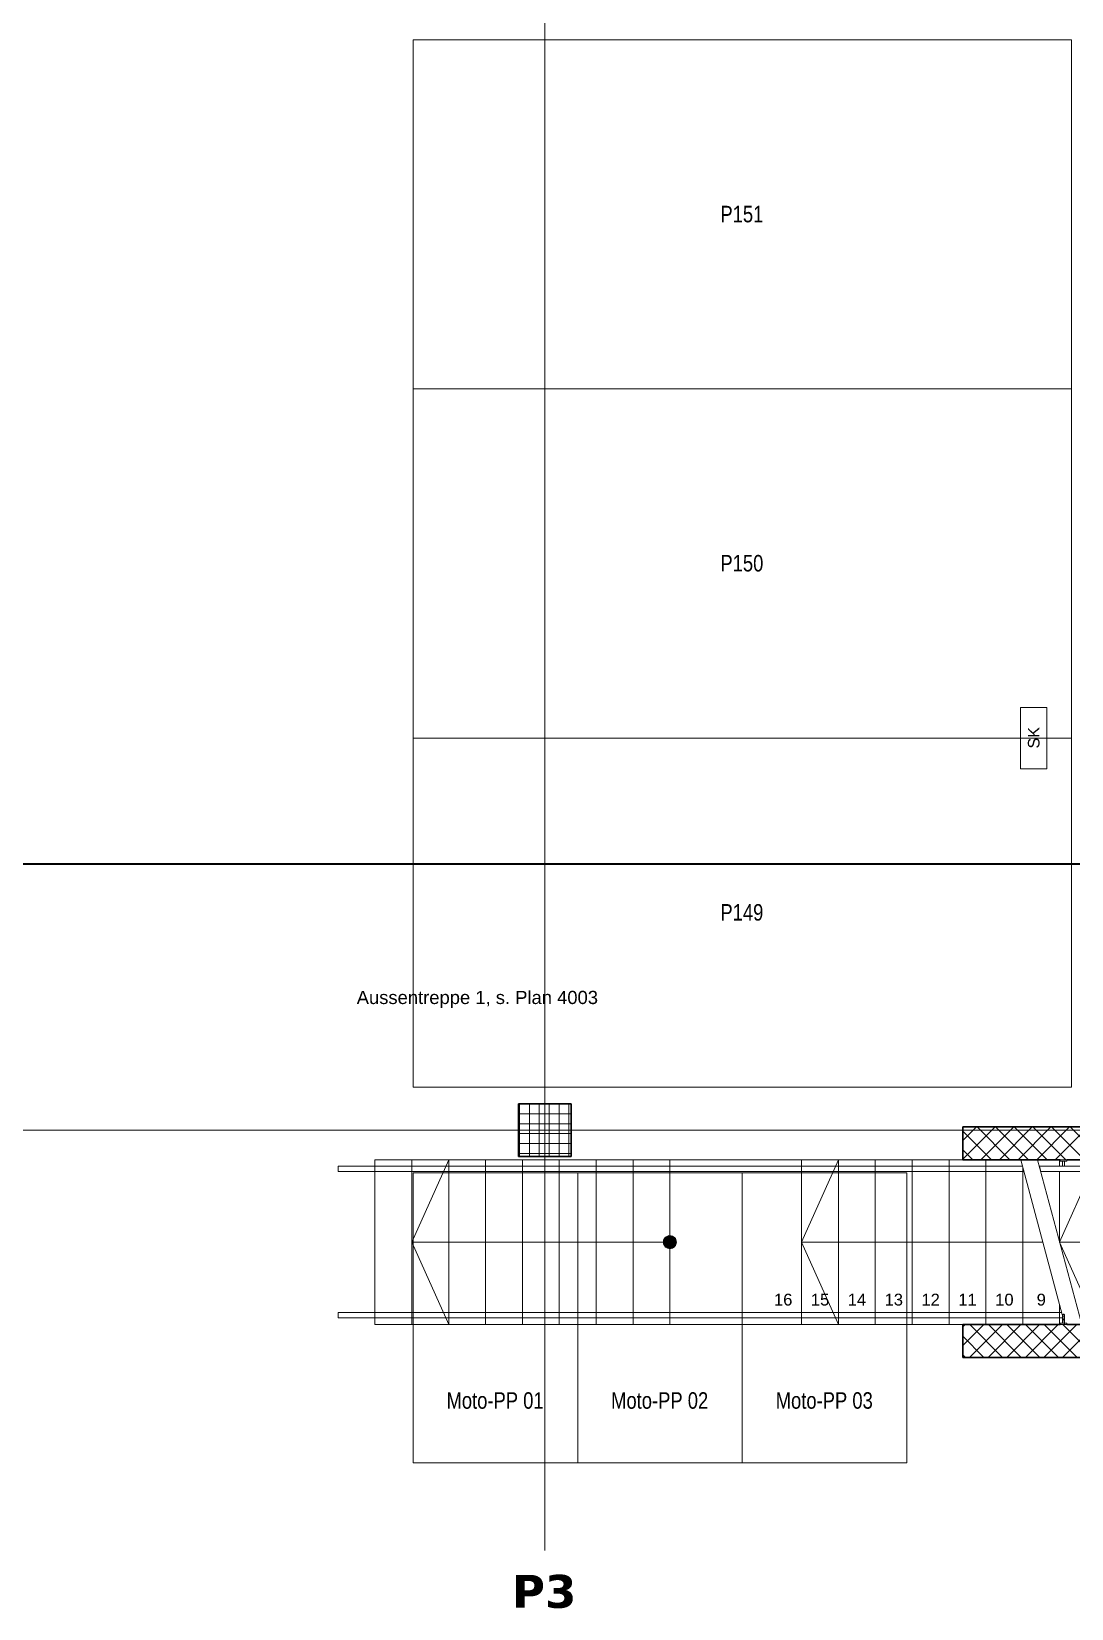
# Model space of a CAD drawing. Extents: x -1907 to 937, y -179 to 966.
# Drawn here: x -1670.2 to -1512.3, y 100.6 to 340 of the extents above; entities that cross this region are included whole.
import ezdxf
from ezdxf.lldxf.tags import DXFTag

# ---------------------------------------------------------------- set-up
doc = ezdxf.new("R2010")
doc.units = 0
doc.layers.get('0').update_dxf_attribs({"lineweight": 13})
for name, color, linetype, lineweight, true_color in [('A-____-MATC-OTLN', 7, 'Strichpunkt - Mittel', 40, 0x0080ff), ('EL01_WAN_Schlaufkasten', 1, 'Continuous', 13, 0xff0000), ('S-GRID-____-IDEN', 7, 'Continuous', 9, 0x5555aa)]:
    doc.layers.add(name, color=color, linetype=linetype, lineweight=lineweight, true_color=true_color)
for name, color, linetype, lineweight in [('A-____-NOTE-TEXT', 7, 'Continuous', 9), ('A-FLOR-HRAL-MBND', 7, '_Verdeckte Linien_', 9), ('A-FLOR-HRAL-OTLN', 7, 'Continuous', 9), ('A-WALL-____-MCUT', 7, 'Continuous', 35), ('A-WALL-____-PATT', 7, 'Continuous', 35), ('C-PRKG-____-IDEN', 7, 'Continuous', 5), ('C-PRKG-____-OTLN', 7, 'Continuous', 9), ('S-COLS-____-MCUT', 7, 'Continuous', 35), ('S-COLS-____-OTLN', 7, 'Continuous', 9), ('S-GRID-____-OTLN', 7, 'Continuous', 5), ('S-STRS-____-MBND', 7, '_Strichpunkt - Fein', 9), ('S-STRS-____-OTLN', 7, 'Continuous', 9)]:
    doc.layers.add(name, color=color, linetype=linetype, lineweight=lineweight)
doc.styles.get("Standard").update_dxf_attribs({"font": 'arial.ttf'})
tags = doc.linetypes.add('_Rasterlinie_', pattern=[0.375, 0.2, -0.05, 0.075, -0.05]).pattern_tags.tags
tags[10:11] = [DXFTag(74, 4), DXFTag(75, 0), DXFTag(340, '0'), DXFTag(46, 1.0), DXFTag(50, 0.0), DXFTag(44, 0.0), DXFTag(45, 0.0)]
tags[8:9] = [DXFTag(74, 4), DXFTag(75, 0), DXFTag(340, '0'), DXFTag(46, 1.0), DXFTag(50, 0.0), DXFTag(44, 0.0), DXFTag(45, 0.0)]
tags[6:7] = [DXFTag(74, 4), DXFTag(75, 0), DXFTag(340, '0'), DXFTag(46, 1.0), DXFTag(50, 0.0), DXFTag(44, 0.0), DXFTag(45, 0.0)]
tags[4:5] = [DXFTag(74, 4), DXFTag(75, 0), DXFTag(340, '0'), DXFTag(46, 1.0), DXFTag(50, 0.0), DXFTag(44, 0.0), DXFTag(45, 0.0)]
tags = doc.linetypes.add('_Strichpunkt - Fein', pattern=[0.2, 0.1, -0.05, 0, -0.05]).pattern_tags.tags
tags[10:11] = [DXFTag(74, 4), DXFTag(75, 0), DXFTag(340, '0'), DXFTag(46, 1.0), DXFTag(50, 0.0), DXFTag(44, 0.0), DXFTag(45, 0.0)]
tags[8:9] = [DXFTag(74, 4), DXFTag(75, 0), DXFTag(340, '0'), DXFTag(46, 1.0), DXFTag(50, 0.0), DXFTag(44, 0.0), DXFTag(45, 0.0)]
tags[6:7] = [DXFTag(74, 4), DXFTag(75, 0), DXFTag(340, '0'), DXFTag(46, 1.0), DXFTag(50, 0.0), DXFTag(44, 0.0), DXFTag(45, 0.0)]
tags[4:5] = [DXFTag(74, 4), DXFTag(75, 0), DXFTag(340, '0'), DXFTag(46, 1.0), DXFTag(50, 0.0), DXFTag(44, 0.0), DXFTag(45, 0.0)]
tags = doc.linetypes.add('_Verdeckte Linien_', pattern=[0.15, 0.1, -0.05]).pattern_tags.tags
tags[6:7] = [DXFTag(74, 4), DXFTag(75, 0), DXFTag(340, '0'), DXFTag(46, 1.0), DXFTag(50, 0.0), DXFTag(44, 0.0), DXFTag(45, 0.0)]
tags[4:5] = [DXFTag(74, 4), DXFTag(75, 0), DXFTag(340, '0'), DXFTag(46, 1.0), DXFTag(50, 0.0), DXFTag(44, 0.0), DXFTag(45, 0.0)]
tags = doc.linetypes.add('Strichpunkt - Mittel', pattern=[0.35, 0.15, -0.1, 0, -0.1]).pattern_tags.tags
tags[10:11] = [DXFTag(74, 4), DXFTag(75, 0), DXFTag(340, '0'), DXFTag(46, 1.0), DXFTag(50, 0.0), DXFTag(44, 0.0), DXFTag(45, 0.0)]
tags[8:9] = [DXFTag(74, 4), DXFTag(75, 0), DXFTag(340, '0'), DXFTag(46, 1.0), DXFTag(50, 0.0), DXFTag(44, 0.0), DXFTag(45, 0.0)]
tags[6:7] = [DXFTag(74, 4), DXFTag(75, 0), DXFTag(340, '0'), DXFTag(46, 1.0), DXFTag(50, 0.0), DXFTag(44, 0.0), DXFTag(45, 0.0)]
tags[4:5] = [DXFTag(74, 4), DXFTag(75, 0), DXFTag(340, '0'), DXFTag(46, 1.0), DXFTag(50, 0.0), DXFTag(44, 0.0), DXFTag(45, 0.0)]

# ---------------------------------------------------------------- blocks, each defined once
blk = doc.blocks.new('Referenz-A0UJ2810XE', base_point=(-1920.13, -159.41))
at = {"layer": 'A-____-MATC-OTLN', "color": 0, "linetype": 'Strichpunkt - Mittel', "ltscale": 0.4}
blk.add_line((-1898.71, 213.65), (398.87, 213.65), dxfattribs=at)
at = {"layer": 'A-FLOR-HRAL-MBND', "color": 0, "linetype": '_Verdeckte Linien_', "ltscale": 0.13}
for p, q in [((-1623.66, 166.95), (-1623.66, 167.75)), ((-1612.46, 167.75), (-1623.66, 167.75)), ((-1567.66, 167.75), (-1612.46, 167.75)), ((-1553.26, 167.75), (-1567.66, 167.75)), ((-1519.68, 167.75), (-1553.26, 167.75)), ((-1612.46, 166.95), (-1623.66, 166.95)), ((-1567.66, 166.95), (-1612.46, 166.95)), ((-1553.26, 166.95), (-1567.66, 166.95)), ((-1519.47, 166.95), (-1553.26, 166.95)), ((-1623.66, 144.75), (-1623.66, 145.55)), ((-1612.46, 145.55), (-1623.66, 145.55)), ((-1612.46, 144.75), (-1623.66, 144.75)), ((-1567.66, 145.55), (-1612.46, 145.55)), ((-1567.66, 144.75), (-1612.46, 144.75)), ((-1553.26, 145.55), (-1567.66, 145.55)), ((-1553.26, 144.75), (-1567.66, 144.75)), ((-1513.73, 145.55), (-1553.26, 145.55)), ((-1513.52, 144.75), (-1553.26, 144.75))]:
    blk.add_line(p, q, dxfattribs=at)
at = {"layer": 'A-FLOR-HRAL-OTLN', "color": 0, "linetype": 'Continuous', "ltscale": 0.13}
for p, q in [((-1517.14, 167.75), (-1516.93, 166.95)), ((-1469.37, 167.75), (-1517.14, 167.75)), ((-1513.96, 168.75), (-1513.96, 168.55)), ((-1513.46, 168.75), (-1513.96, 168.75)), ((-1513.96, 168.55), (-1513.46, 168.55)), ((-1513.61, 168.55), (-1513.61, 167.75)), ((-1512.96, 168.75), (-1513.46, 168.75)), ((-1513.46, 168.55), (-1512.96, 168.55)), ((-1513.31, 167.75), (-1513.31, 168.55)), ((-1512.96, 168.55), (-1512.96, 168.75)), ((-1469.37, 166.95), (-1516.93, 166.95)), ((-1513.96, 143.75), (-1513.96, 143.95)), ((-1513.96, 143.95), (-1513.46, 143.95)), ((-1513.46, 143.75), (-1513.96, 143.75)), ((-1513.6, 145.16), (-1513.61, 145.15)), ((-1513.61, 145.15), (-1513.61, 145.15)), ((-1513.61, 145.15), (-1513.61, 145.15)), ((-1513.61, 145.15), (-1513.61, 145.15)), ((-1513.61, 145.15), (-1513.61, 145.15)), ((-1513.61, 145.15), (-1513.61, 145.15)), ((-1513.61, 145.15), (-1513.61, 145.14)), ((-1513.61, 145.14), (-1513.61, 145.14)), ((-1513.61, 145.14), (-1513.61, 145.14)), ((-1513.61, 145.14), (-1513.61, 145.13)), ((-1513.61, 145.13), (-1513.61, 145.13)), ((-1513.61, 145.13), (-1513.61, 145.12)), ((-1513.61, 145.12), (-1513.61, 145.11)), ((-1513.61, 145.11), (-1513.61, 145.11)), ((-1513.61, 145.11), (-1513.61, 145.1)), ((-1513.61, 145.1), (-1513.61, 145.09)), ((-1513.61, 145.09), (-1513.61, 145.08)), ((-1513.61, 145.08), (-1513.61, 145.07)), ((-1513.61, 145.07), (-1513.61, 145.07)), ((-1513.61, 145.07), (-1513.61, 145.06)), ((-1513.61, 145.06), (-1513.61, 145.05)), ((-1513.61, 145.05), (-1513.61, 145.03)), ((-1513.61, 145.03), (-1513.61, 145.02)), ((-1513.61, 145.02), (-1513.61, 145.01)), ((-1513.61, 145.01), (-1513.61, 145)), ((-1513.61, 145), (-1513.61, 144.99)), ((-1513.61, 144.99), (-1513.61, 144.97)), ((-1513.61, 144.97), (-1513.61, 144.96)), ((-1513.61, 144.96), (-1513.61, 144.95)), ((-1513.61, 144.95), (-1513.61, 144.94)), ((-1513.61, 144.94), (-1513.61, 144.92)), ((-1513.61, 144.92), (-1513.61, 144.91)), ((-1513.61, 144.91), (-1513.61, 144.89)), ((-1513.61, 144.89), (-1513.61, 144.88)), ((-1513.61, 144.88), (-1513.61, 144.86)), ((-1513.61, 144.86), (-1513.61, 144.85)), ((-1513.61, 144.85), (-1513.61, 144.83)), ((-1513.61, 144.83), (-1513.61, 144.82)), ((-1513.61, 144.82), (-1513.61, 144.8)), ((-1513.61, 144.8), (-1513.61, 144.79)), ((-1513.61, 144.79), (-1513.61, 144.77)), ((-1513.61, 144.77), (-1513.61, 144.77)), ((-1513.61, 143.95), (-1513.61, 144.77)), ((-1513.59, 145.21), (-1513.6, 145.2)), ((-1513.6, 145.2), (-1513.6, 145.19)), ((-1513.6, 145.18), (-1513.6, 145.18)), ((-1513.6, 145.18), (-1513.6, 145.17)), ((-1513.6, 145.17), (-1513.6, 145.17)), ((-1513.6, 145.17), (-1513.6, 145.16)), ((-1513.58, 145.23), (-1513.59, 145.22)), ((-1513.59, 145.22), (-1513.59, 145.22)), ((-1513.59, 145.22), (-1513.59, 145.21)), ((-1513.59, 145.21), (-1513.59, 145.21)), ((-1513.57, 145.24), (-1513.58, 145.24)), ((-1513.58, 145.24), (-1513.58, 145.23)), ((-1513.58, 145.23), (-1513.58, 145.23)), ((-1513.57, 145.25), (-1513.57, 145.25)), ((-1513.57, 145.25), (-1513.57, 145.24)), ((-1513.46, 143.95), (-1512.96, 143.95)), ((-1512.96, 143.75), (-1513.46, 143.75)), ((-1513.44, 145.3), (-1513.45, 145.3)), ((-1513.43, 145.3), (-1513.44, 145.3)), ((-1513.44, 145.3), (-1513.44, 145.3)), ((-1513.42, 145.3), (-1513.43, 145.3)), ((-1513.41, 145.29), (-1513.42, 145.3)), ((-1513.42, 145.3), (-1513.42, 145.3)), ((-1513.4, 145.29), (-1513.41, 145.29)), ((-1513.41, 145.29), (-1513.41, 145.29)), ((-1513.39, 145.29), (-1513.4, 145.29)), ((-1513.4, 145.29), (-1513.4, 145.29)), ((-1513.38, 145.28), (-1513.39, 145.29)), ((-1513.37, 145.27), (-1513.37, 145.28)), ((-1513.36, 145.27), (-1513.37, 145.27)), ((-1513.35, 145.26), (-1513.36, 145.27)), ((-1513.36, 145.27), (-1513.36, 145.27)), ((-1513.35, 145.25), (-1513.35, 145.26)), ((-1513.35, 145.26), (-1513.35, 145.26)), ((-1513.34, 145.25), (-1513.35, 145.25)), ((-1513.34, 145.24), (-1513.34, 145.25)), ((-1513.33, 145.24), (-1513.34, 145.24)), ((-1513.33, 145.23), (-1513.33, 145.24)), ((-1513.33, 145.23), (-1513.33, 145.23)), ((-1513.31, 145.18), (-1513.31, 145.19)), ((-1513.31, 145.17), (-1513.31, 145.18)), ((-1513.31, 145.16), (-1513.31, 145.17)), ((-1513.31, 145.17), (-1513.31, 145.17)), ((-1513.31, 145.15), (-1513.31, 145.16)), ((-1513.31, 145.16), (-1513.31, 145.16)), ((-1513.31, 145.14), (-1513.31, 145.15)), ((-1513.31, 145.15), (-1513.31, 145.15)), ((-1513.31, 145.15), (-1513.31, 145.15)), ((-1513.31, 145.15), (-1513.31, 145.15)), ((-1513.31, 145.13), (-1513.31, 145.14)), ((-1513.31, 145.14), (-1513.31, 145.14)), ((-1513.31, 145.14), (-1513.31, 145.14)), ((-1513.31, 145.12), (-1513.31, 145.13)), ((-1513.31, 145.13), (-1513.31, 145.13)), ((-1513.31, 145.11), (-1513.31, 145.12)), ((-1513.31, 145.12), (-1513.31, 145.12)), ((-1513.31, 145.1), (-1513.31, 145.11)), ((-1513.31, 145.11), (-1513.31, 145.11)), ((-1513.31, 145.09), (-1513.31, 145.1)), ((-1513.31, 145.08), (-1513.31, 145.09)), ((-1513.31, 145.07), (-1513.31, 145.08)), ((-1513.31, 145.06), (-1513.31, 145.07)), ((-1513.31, 145.05), (-1513.31, 145.06)), ((-1513.31, 145.04), (-1513.31, 145.05)), ((-1513.31, 145.03), (-1513.31, 145.04)), ((-1513.31, 145.02), (-1513.31, 145.03)), ((-1513.31, 145.01), (-1513.31, 145.02)), ((-1513.31, 145), (-1513.31, 145.01)), ((-1513.31, 144.98), (-1513.31, 145)), ((-1513.31, 144.97), (-1513.31, 144.98)), ((-1513.31, 144.96), (-1513.31, 144.97)), ((-1513.31, 144.94), (-1513.31, 144.96)), ((-1513.31, 144.93), (-1513.31, 144.94)), ((-1513.31, 144.92), (-1513.31, 144.93)), ((-1513.31, 144.9), (-1513.31, 144.92)), ((-1513.31, 144.89), (-1513.31, 144.9)), ((-1513.31, 144.87), (-1513.31, 144.89)), ((-1513.31, 144.86), (-1513.31, 144.87)), ((-1513.31, 144.84), (-1513.31, 144.86)), ((-1513.31, 144.83), (-1513.31, 144.84)), ((-1513.31, 144.81), (-1513.31, 144.83)), ((-1513.31, 144.8), (-1513.31, 144.81)), ((-1513.31, 144.78), (-1513.31, 144.8)), ((-1513.31, 144.77), (-1513.31, 144.78)), ((-1513.31, 144.77), (-1513.31, 143.95)), ((-1512.96, 143.95), (-1512.96, 143.75))]:
    blk.add_line(p, q, dxfattribs=at)
for major_axis in [(0.15, 0), (-0.15, 0)]:
    blk.add_ellipse((-1513.46, 145.15), major_axis=major_axis, ratio=1, start_param=0, end_param=3.141593, dxfattribs=at)
at = {"layer": 'A-WALL-____-MCUT', "color": 0, "linetype": 'Continuous', "ltscale": 0.35}
for p, q in [((-1412.26, 173.75), (-1528.76, 173.75)), ((-1528.76, 173.75), (-1528.76, 168.75)), ((-1528.76, 168.75), (-1513.96, 168.75)), ((-1512.96, 168.75), (-1491.91, 168.75)), ((-1513.96, 143.75), (-1528.76, 143.75)), ((-1528.76, 143.75), (-1528.76, 138.75)), ((-1491.91, 143.75), (-1512.96, 143.75)), ((-1528.76, 138.75), (-1412.26, 138.75))]:
    blk.add_line(p, q, dxfattribs=at)
at = {"layer": 'A-WALL-____-PATT', "color": 0, "linetype": 'Continuous', "lineweight": 9, "ltscale": 0.13}
for p, q in [((-1528.76, 171.69), (-1526.7, 173.75)), ((-1528.76, 168.86), (-1523.87, 173.75)), ((-1524.43, 168.75), (-1528.76, 173.07)), ((-1521.61, 168.75), (-1526.61, 173.75)), ((-1526.04, 168.75), (-1521.04, 173.75)), ((-1518.78, 168.75), (-1523.78, 173.75)), ((-1523.21, 168.75), (-1518.21, 173.75)), ((-1515.95, 168.75), (-1520.95, 173.75)), ((-1520.38, 168.75), (-1515.38, 173.75)), ((-1513.12, 168.75), (-1518.12, 173.75)), ((-1517.55, 168.75), (-1512.55, 173.75)), ((-1510.29, 168.75), (-1515.29, 173.75)), ((-1514.73, 168.75), (-1509.73, 173.75)), ((-1507.46, 168.75), (-1512.46, 173.75)), ((-1527.26, 168.75), (-1528.76, 170.25)), ((-1528.76, 143.4), (-1528.41, 143.75)), ((-1528.76, 140.57), (-1525.58, 143.75)), ((-1527.75, 138.75), (-1522.75, 143.75)), ((-1522.72, 138.75), (-1527.72, 143.75)), ((-1524.93, 138.75), (-1519.93, 143.75)), ((-1519.89, 138.75), (-1524.89, 143.75)), ((-1522.1, 138.75), (-1517.1, 143.75)), ((-1517.06, 138.75), (-1522.06, 143.75)), ((-1519.27, 138.75), (-1514.27, 143.75)), ((-1514.23, 138.75), (-1519.23, 143.75)), ((-1516.44, 138.75), (-1511.44, 143.75)), ((-1511.4, 138.75), (-1516.4, 143.75)), ((-1513.61, 138.75), (-1508.61, 143.75)), ((-1508.58, 138.75), (-1513.58, 143.75)), ((-1525.55, 138.75), (-1528.76, 141.97)), ((-1528.38, 138.75), (-1528.76, 139.14))]:
    blk.add_line(p, q, dxfattribs=at)
at = {"layer": 'C-PRKG-____-OTLN', "color": 0, "linetype": 'Continuous', "ltscale": 0.13}
for p, q in [((-1612.26, 338.72), (-1512.26, 338.72)), ((-1612.26, 338.72), (-1612.26, 285.73)), ((-1612.26, 338.72), (-1612.26, 285.73)), ((-1512.26, 338.72), (-1612.26, 338.72)), ((-1612.26, 338.72), (-1512.26, 338.72)), ((-1612.26, 285.73), (-1612.26, 338.72)), ((-1612.26, 338.72), (-1612.26, 338.72)), ((-1512.26, 338.72), (-1512.26, 285.73)), ((-1512.26, 285.73), (-1512.26, 338.72)), ((-1512.26, 338.72), (-1512.26, 285.73)), ((-1512.26, 338.72), (-1512.26, 338.72)), ((-1612.26, 285.73), (-1512.26, 285.73)), ((-1612.26, 285.73), (-1612.26, 232.74)), ((-1612.26, 285.73), (-1612.26, 232.74)), ((-1512.26, 285.73), (-1612.26, 285.73)), ((-1612.26, 285.73), (-1512.26, 285.73)), ((-1612.26, 232.74), (-1612.26, 285.73)), ((-1612.26, 285.73), (-1612.26, 285.73)), ((-1612.26, 285.73), (-1512.26, 285.73)), ((-1612.26, 285.73), (-1512.26, 285.73)), ((-1512.26, 285.73), (-1612.26, 285.73)), ((-1612.26, 285.73), (-1612.26, 285.73)), ((-1512.26, 285.73), (-1512.26, 232.74)), ((-1512.26, 232.74), (-1512.26, 285.73)), ((-1512.26, 285.73), (-1512.26, 232.74)), ((-1512.26, 285.73), (-1512.26, 285.73)), ((-1512.26, 285.73), (-1512.26, 285.73)), ((-1612.26, 232.74), (-1512.26, 232.74)), ((-1612.26, 232.74), (-1612.26, 179.75)), ((-1612.26, 232.74), (-1612.26, 179.75)), ((-1512.26, 232.74), (-1612.26, 232.74)), ((-1612.26, 232.74), (-1512.26, 232.74)), ((-1612.26, 179.75), (-1612.26, 232.74)), ((-1612.26, 232.74), (-1612.26, 232.74)), ((-1612.26, 232.74), (-1512.26, 232.74)), ((-1612.26, 232.74), (-1512.26, 232.74)), ((-1512.26, 232.74), (-1612.26, 232.74)), ((-1612.26, 232.74), (-1612.26, 232.74)), ((-1512.26, 232.74), (-1512.26, 179.75)), ((-1512.26, 179.75), (-1512.26, 232.74)), ((-1512.26, 232.74), (-1512.26, 179.75)), ((-1512.26, 232.74), (-1512.26, 232.74)), ((-1512.26, 232.74), (-1512.26, 232.74)), ((-1612.26, 179.75), (-1512.26, 179.75)), ((-1612.26, 179.75), (-1512.26, 179.75)), ((-1512.26, 179.75), (-1612.26, 179.75)), ((-1612.26, 179.75), (-1612.26, 179.75)), ((-1512.26, 179.75), (-1512.26, 179.75)), ((-1612.26, 166.75), (-1612.26, 122.76)), ((-1587.26, 166.75), (-1612.26, 166.75)), ((-1587.26, 166.75), (-1612.26, 166.75)), ((-1612.26, 166.75), (-1612.26, 122.76)), ((-1612.26, 122.76), (-1612.26, 166.75)), ((-1612.26, 166.75), (-1587.26, 166.75)), ((-1612.26, 166.75), (-1612.26, 166.75)), ((-1587.26, 166.75), (-1587.26, 122.76)), ((-1562.26, 166.75), (-1587.26, 166.75)), ((-1562.26, 166.75), (-1587.26, 166.75)), ((-1587.26, 166.75), (-1587.26, 122.76)), ((-1587.26, 122.76), (-1587.26, 166.75)), ((-1587.26, 166.75), (-1562.26, 166.75)), ((-1587.26, 166.75), (-1587.26, 166.75)), ((-1587.26, 166.75), (-1587.26, 122.76)), ((-1587.26, 122.76), (-1587.26, 166.75)), ((-1587.26, 166.75), (-1587.26, 122.76)), ((-1587.26, 166.75), (-1587.26, 166.75)), ((-1562.26, 166.75), (-1562.26, 122.76)), ((-1537.26, 166.75), (-1562.26, 166.75)), ((-1537.26, 166.75), (-1562.26, 166.75)), ((-1562.26, 166.75), (-1562.26, 122.76)), ((-1562.26, 122.76), (-1562.26, 166.75)), ((-1562.26, 166.75), (-1537.26, 166.75)), ((-1562.26, 166.75), (-1562.26, 166.75)), ((-1562.26, 166.75), (-1562.26, 122.76)), ((-1562.26, 122.76), (-1562.26, 166.75)), ((-1562.26, 166.75), (-1562.26, 122.76)), ((-1562.26, 166.75), (-1562.26, 166.75)), ((-1537.26, 166.75), (-1537.26, 122.76)), ((-1537.26, 122.76), (-1537.26, 166.75)), ((-1537.26, 166.75), (-1537.26, 122.76)), ((-1537.26, 166.75), (-1537.26, 166.75)), ((-1587.26, 122.76), (-1612.26, 122.76)), ((-1612.26, 122.76), (-1587.26, 122.76)), ((-1587.26, 122.76), (-1612.26, 122.76)), ((-1612.26, 122.76), (-1612.26, 122.76)), ((-1562.26, 122.76), (-1587.26, 122.76)), ((-1587.26, 122.76), (-1562.26, 122.76)), ((-1562.26, 122.76), (-1587.26, 122.76)), ((-1587.26, 122.76), (-1587.26, 122.76)), ((-1587.26, 122.76), (-1587.26, 122.76)), ((-1537.26, 122.76), (-1562.26, 122.76)), ((-1562.26, 122.76), (-1537.26, 122.76)), ((-1537.26, 122.76), (-1562.26, 122.76)), ((-1562.26, 122.76), (-1562.26, 122.76)), ((-1562.26, 122.76), (-1562.26, 122.76)), ((-1537.26, 122.76), (-1537.26, 122.76))]:
    blk.add_line(p, q, dxfattribs=at)
at = {"layer": 'S-COLS-____-MCUT', "color": 0, "linetype": 'Continuous', "ltscale": 0.35}
for p, q in [((-1588.26, 177.25), (-1596.26, 177.25)), ((-1596.26, 177.25), (-1596.26, 169.25)), ((-1588.26, 169.25), (-1588.26, 177.25)), ((-1596.26, 169.25), (-1588.26, 169.25))]:
    blk.add_line(p, q, dxfattribs=at)
at = {"layer": 'S-COLS-____-OTLN', "color": 0, "linetype": 'Continuous', "ltscale": 0.13}
for p, q in [((-1596.26, 177.22), (-1588.26, 177.22)), ((-1596.1, 169.25), (-1596.1, 177.25)), ((-1594.6, 169.25), (-1594.6, 177.25)), ((-1593.1, 169.25), (-1593.1, 177.25)), ((-1591.6, 169.25), (-1591.6, 177.25)), ((-1590.1, 169.25), (-1590.1, 177.25)), ((-1588.6, 169.25), (-1588.6, 177.25)), ((-1596.26, 175.72), (-1588.26, 175.72)), ((-1596.26, 174.22), (-1588.26, 174.22)), ((-1596.26, 172.72), (-1588.26, 172.72)), ((-1596.26, 171.22), (-1588.26, 171.22)), ((-1596.26, 169.72), (-1588.26, 169.72))]:
    blk.add_line(p, q, dxfattribs=at)
at = {"layer": 'S-GRID-____-OTLN', "color": 0, "linetype": '_Rasterlinie_', "ltscale": 0.13}
for p, q in [((-1592.26, 109.45), (-1592.26, 950.47)), ((-1873.7, 173.25), (300.93, 173.25))]:
    blk.add_line(p, q, dxfattribs=at)
at = {"layer": 'S-STRS-____-MBND', "color": 0, "linetype": '_Strichpunkt - Fein', "ltscale": 0.13}
for p, q in [((-1618.06, 143.75), (-1618.06, 168.75)), ((-1573.26, 168.75), (-1618.06, 168.75)), ((-1612.46, 143.75), (-1612.46, 168.75)), ((-1612.46, 143.75), (-1612.46, 168.75)), ((-1606.86, 143.75), (-1606.86, 168.75)), ((-1606.86, 143.75), (-1606.86, 168.75)), ((-1601.26, 143.75), (-1601.26, 168.75)), ((-1601.26, 143.75), (-1601.26, 168.75)), ((-1595.66, 143.75), (-1595.66, 168.75)), ((-1595.66, 143.75), (-1595.66, 168.75)), ((-1590.06, 143.75), (-1590.06, 168.75)), ((-1590.06, 143.75), (-1590.06, 168.75)), ((-1584.46, 143.75), (-1584.46, 168.75)), ((-1584.46, 143.75), (-1584.46, 168.75)), ((-1578.86, 143.75), (-1578.86, 168.75)), ((-1578.86, 143.75), (-1578.86, 168.75)), ((-1553.26, 168.75), (-1573.26, 168.75)), ((-1573.26, 143.75), (-1573.26, 168.75)), ((-1573.26, 143.75), (-1573.26, 168.75)), ((-1553.26, 143.75), (-1553.26, 168.75)), ((-1519.95, 168.75), (-1553.26, 168.75)), ((-1553.26, 143.75), (-1553.26, 168.75)), ((-1547.66, 143.75), (-1547.66, 168.75)), ((-1547.66, 143.75), (-1547.66, 168.75)), ((-1542.06, 143.75), (-1542.06, 168.75)), ((-1542.06, 143.75), (-1542.06, 168.75)), ((-1536.46, 143.75), (-1536.46, 168.75)), ((-1536.46, 143.75), (-1536.46, 168.75)), ((-1530.86, 143.75), (-1530.86, 168.75)), ((-1530.86, 143.75), (-1530.86, 168.75)), ((-1525.26, 143.75), (-1525.26, 168.75)), ((-1525.26, 143.75), (-1525.26, 168.75)), ((-1519.95, 168.75), (-1513.25, 143.75)), ((-1519.66, 143.75), (-1519.66, 167.67)), ((-1519.66, 143.75), (-1519.66, 167.67)), ((-1514.06, 143.75), (-1514.06, 146.77)), ((-1514.06, 143.75), (-1514.06, 146.77)), ((-1573.26, 143.75), (-1618.06, 143.75)), ((-1573.26, 143.75), (-1553.26, 143.75)), ((-1515.49, 143.75), (-1553.26, 143.75))]:
    blk.add_line(p, q, dxfattribs=at)
at = {"layer": 'S-STRS-____-MBND', "color": 0, "linetype": '_Verdeckte Linien_', "ltscale": 0.13}
for p, q in [((-1612.46, 156.25), (-1606.86, 168.75)), ((-1553.26, 156.25), (-1547.66, 168.75)), ((-1573.26, 156.25), (-1612.46, 156.25)), ((-1612.46, 156.25), (-1606.86, 143.75)), ((-1573.92, 157.01), (-1574.22, 156.53)), ((-1574.22, 156.53), (-1574.22, 155.97)), ((-1574.22, 155.97), (-1573.92, 155.49)), ((-1573.4, 157.24), (-1573.92, 157.01)), ((-1572.85, 157.16), (-1573.4, 157.24)), ((-1572.42, 156.79), (-1572.85, 157.16)), ((-1572.85, 155.34), (-1572.42, 155.71)), ((-1572.26, 156.25), (-1572.42, 156.79)), ((-1572.42, 155.71), (-1572.26, 156.25)), ((-1516.6, 156.25), (-1553.26, 156.25)), ((-1553.26, 156.25), (-1547.66, 143.75)), ((-1573.92, 155.49), (-1573.4, 155.26)), ((-1573.4, 155.26), (-1572.85, 155.34))]:
    blk.add_line(p, q, dxfattribs=at)
at = {"layer": 'S-STRS-____-MBND', "color": 0, "linetype": 'Continuous', "ltscale": 0.13}
blk.add_line((-1517.41, 168.75), (-1510.71, 143.75), dxfattribs=at)
at = {"layer": 'S-STRS-____-MBND', "color": 0, "linetype": '_Verdeckte Linien_', "ltscale": 0.13}
blk.add_circle((-1573.26, 156.25), 1, dxfattribs=at)
for points in [[(-1574.25, 156.09), (-1574.26, 156.25), (-1574.25, 156.41)], [(-1574.21, 155.94), (-1574.25, 156.41), (-1574.21, 156.56)], [(-1574.25, 156.09), (-1574.25, 156.41), (-1574.21, 155.94)], [(-1573.92, 155.49), (-1574.22, 156.53), (-1573.92, 157.01)], [(-1574.22, 155.97), (-1574.22, 156.53), (-1573.92, 155.49)], [(-1574.15, 155.8), (-1574.21, 156.56), (-1574.15, 156.7)], [(-1574.21, 155.94), (-1574.21, 156.56), (-1574.15, 155.8)], [(-1574.07, 155.66), (-1574.15, 156.7), (-1574.07, 156.84)], [(-1574.15, 155.8), (-1574.15, 156.7), (-1574.07, 155.66)], [(-1573.97, 155.54), (-1574.07, 156.84), (-1573.97, 156.96)], [(-1574.07, 155.66), (-1574.07, 156.84), (-1573.97, 155.54)], [(-1573.85, 155.44), (-1573.97, 156.96), (-1573.85, 157.06)], [(-1573.97, 155.54), (-1573.97, 156.96), (-1573.85, 155.44)], [(-1573.4, 155.26), (-1573.92, 157.01), (-1573.4, 157.24)], [(-1573.92, 155.49), (-1573.92, 157.01), (-1573.4, 155.26)], [(-1573.72, 155.36), (-1573.85, 157.06), (-1573.72, 157.14)], [(-1573.85, 155.44), (-1573.85, 157.06), (-1573.72, 155.36)], [(-1573.57, 155.3), (-1573.72, 157.14), (-1573.57, 157.2)], [(-1573.72, 155.36), (-1573.72, 157.14), (-1573.57, 155.3)], [(-1573.42, 155.26), (-1573.57, 157.2), (-1573.42, 157.24)], [(-1573.57, 155.3), (-1573.57, 157.2), (-1573.42, 155.26)], [(-1573.26, 155.25), (-1573.42, 157.24), (-1573.26, 157.25)], [(-1573.42, 155.26), (-1573.42, 157.24), (-1573.26, 155.25)], [(-1573.4, 155.26), (-1573.4, 157.24), (-1572.85, 155.34)], [(-1572.85, 155.34), (-1573.4, 157.24), (-1572.85, 157.16)], [(-1573.26, 155.25), (-1573.26, 157.25), (-1573.1, 155.26)], [(-1573.1, 155.26), (-1573.26, 157.25), (-1573.1, 157.24)], [(-1573.1, 155.26), (-1573.1, 157.24), (-1572.95, 155.3)], [(-1572.95, 155.3), (-1573.1, 157.24), (-1572.95, 157.2)], [(-1572.95, 155.3), (-1572.95, 157.2), (-1572.81, 155.36)], [(-1572.81, 155.36), (-1572.95, 157.2), (-1572.81, 157.14)], [(-1572.85, 155.34), (-1572.85, 157.16), (-1572.42, 155.71)], [(-1572.42, 155.71), (-1572.85, 157.16), (-1572.42, 156.79)], [(-1572.81, 155.36), (-1572.81, 157.14), (-1572.67, 155.44)], [(-1572.67, 155.44), (-1572.81, 157.14), (-1572.67, 157.06)], [(-1572.67, 155.44), (-1572.67, 157.06), (-1572.55, 155.54)], [(-1572.55, 155.54), (-1572.67, 157.06), (-1572.55, 156.96)], [(-1572.55, 155.54), (-1572.55, 156.96), (-1572.45, 155.66)], [(-1572.45, 155.66), (-1572.55, 156.96), (-1572.45, 156.84)], [(-1572.45, 155.66), (-1572.45, 156.84), (-1572.37, 155.8)], [(-1572.37, 155.8), (-1572.45, 156.84), (-1572.37, 156.7)], [(-1572.42, 155.71), (-1572.42, 156.79), (-1572.26, 156.25)], [(-1572.37, 155.8), (-1572.37, 156.7), (-1572.31, 155.94)], [(-1572.31, 155.94), (-1572.37, 156.7), (-1572.31, 156.56)], [(-1572.31, 155.94), (-1572.31, 156.56), (-1572.27, 156.09)], [(-1572.27, 156.09), (-1572.31, 156.56), (-1572.27, 156.41)], [(-1572.27, 156.09), (-1572.27, 156.41), (-1572.26, 156.25)]]:
    blk.add_solid(points, dxfattribs=at)
at = {"layer": 'S-STRS-____-OTLN', "color": 0, "linetype": '_Verdeckte Linien_', "ltscale": 0.13}
for p, q in [((-1514.06, 167.75), (-1514.06, 168.75)), ((-1514.06, 156.25), (-1514.06, 166.95))]:
    blk.add_line(p, q, dxfattribs=at)
at = {"layer": 'S-STRS-____-OTLN', "color": 0, "linetype": 'Continuous', "ltscale": 0.13}
for p, q in [((-1514.06, 167.75), (-1514.06, 168.75)), ((-1514.06, 156.25), (-1514.06, 166.95)), ((-1514.06, 156.25), (-1509.27, 166.95)), ((-1508.46, 156.25), (-1514.06, 156.25)), ((-1514.06, 156.25), (-1509.27, 145.55))]:
    blk.add_line(p, q, dxfattribs=at)
at = {"layer": 'A-____-NOTE-TEXT', "color": 0, "linetype": 'Continuous', "lineweight": 5, "ltscale": 0.13, "insert": (-1620.83, 194.38), "char_height": 2, "attachment_point": 1}
blk.add_mtext('{\\fArial;Aussentreppe 1, s. Plan 4003}', dxfattribs=at)
at = {"layer": 'C-PRKG-____-IDEN', "color": 0, "linetype": 'Continuous', "ltscale": 0.13, "char_height": 2.5, "attachment_point": 1}
for s, insert in [('{\\W0.8;\\fArial;P151}', (-1565.59, 313.53)), ('{\\W0.8;\\fArial;P150}', (-1565.59, 260.54)), ('{\\W0.8;\\fArial;P149}', (-1565.59, 207.55)), ('{\\W0.8;\\fArial;Moto-PP 01}', (-1607.19, 133.46)), ('{\\W0.8;\\fArial;Moto-PP 02}', (-1582.19, 133.46)), ('{\\W0.8;\\fArial;Moto-PP 03}', (-1557.19, 133.46))]:
    blk.add_mtext(s, dxfattribs=dict(at, insert=insert))
at = {"layer": 'S-GRID-____-IDEN', "color": 0, "linetype": 'Continuous', "lineweight": 5, "ltscale": 0.13, "insert": (-1597.26, 105.74), "char_height": 5, "attachment_point": 1}
blk.add_mtext('{\\fVerdana|b1|i0;P3}', dxfattribs=at)
at = {"layer": 'S-STRS-____-OTLN', "color": 0, "linetype": 'Continuous', "ltscale": 0.13, "char_height": 1.8, "attachment_point": 1}
for s, insert in [('{\\fArial;16}', (-1557.45, 148.42)), ('{\\fArial;15}', (-1551.85, 148.42)), ('{\\fArial;14}', (-1546.25, 148.42)), ('{\\fArial;13}', (-1540.65, 148.42)), ('{\\fArial;12}', (-1535.05, 148.42)), ('{\\fArial;11}', (-1529.45, 148.42)), ('{\\fArial;10}', (-1523.85, 148.42)), ('{\\fArial;9}', (-1517.55, 148.42))]:
    blk.add_mtext(s, dxfattribs=dict(at, insert=insert))
blk = doc.blocks.new('Schlaufkasten Decke (multi)-A0UJ2884XE', base_point=(-1520, 228.1))
at = {"color": 0, "linetype": 'ByBlock', "lineweight": -2, "ltscale": 0.13}
for p, q in [((-1520, 237.38), (-1516, 237.38)), ((-1520, 228.1), (-1520, 237.38)), ((-1516, 237.38), (-1516, 228.1)), ((-1516, 228.1), (-1520, 228.1))]:
    blk.add_line(p, q, dxfattribs=at)
at = {"color": 0, "linetype": 'ByBlock', "lineweight": -2, "ltscale": 0.13, "insert": (-1518.88, 231.16), "char_height": 1.76, "attachment_point": 1, "rotation": 90}
blk.add_mtext('{\\fArial;SK}', dxfattribs=at)

msp = doc.modelspace()

# ---------------------------------------------------------------- block references
at = {"color": 9, "lineweight": 25, "ltscale": 0.25, "true_color": 0xc0c0c0}
msp.add_blockref('Referenz-A0UJ2810XE', (-1920.13, -159.41), dxfattribs=at)
at = {"layer": 'EL01_WAN_Schlaufkasten', "ltscale": 0.13}
msp.add_blockref('Schlaufkasten Decke (multi)-A0UJ2884XE', (-1520, 228.1), dxfattribs=at)

doc.saveas('drawing.dxf')
